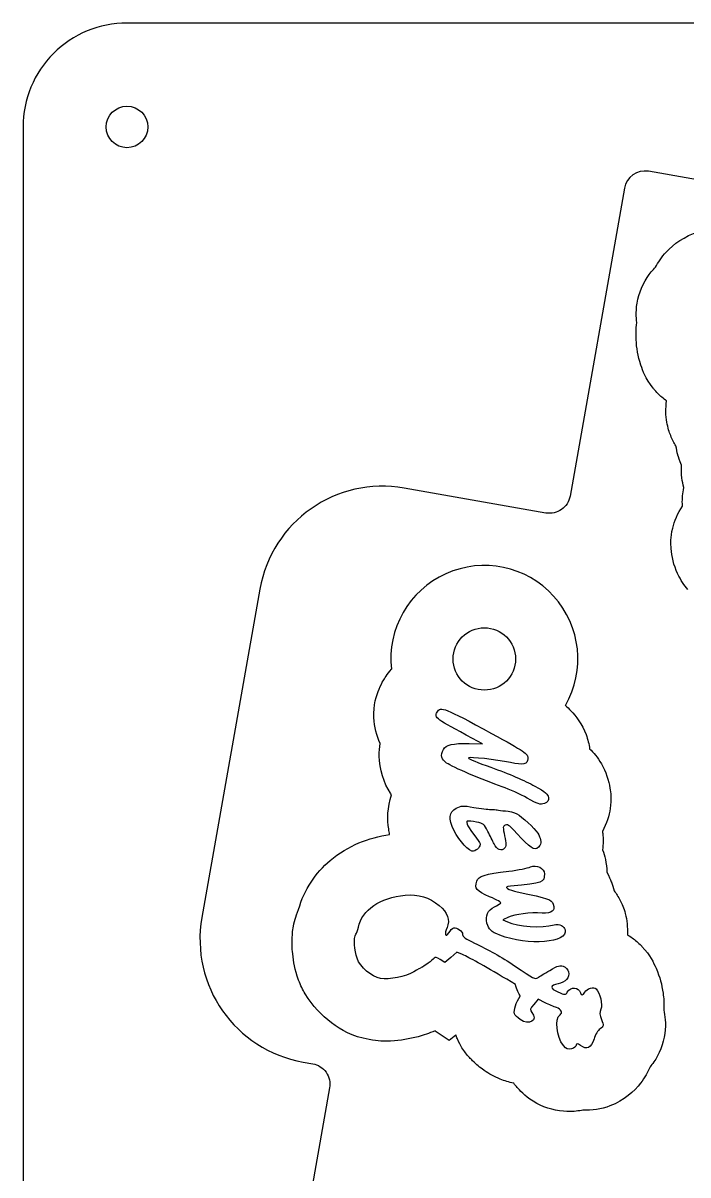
# Model space of a CAD drawing. Header units: millimetres. Extents: x -132 to -14, y 32 to 146.
# Drawn here: x -132.2 to -100.2, y 90.6 to 146 of the extents above; entities that cross this region are included whole.
import ezdxf

# ---------------------------------------------------------------- set-up
doc = ezdxf.new("R2010")
doc.units = ezdxf.units.MM
doc.layers.get('0').update_dxf_attribs({"linetype": 'CONTINUOUS'})

msp = doc.modelspace()

# ---------------------------------------------------------------- linework, layer by layer
for p, q in [((-110.116, 111.303), (-110.605, 111.561)), ((-110.763, 111.321), (-110.116, 111.303)), ((-108.875, 102.964), (-109.145, 102.831)), ((-109.145, 102.831), (-108.928, 102.736)), ((-111.94, 100.775), (-112.163, 100.922)), ((-111.647, 101.022), (-111.94, 100.775)), ((-111.363, 101.274), (-111.647, 101.022)), ((-111.08, 101.159), (-111.363, 101.274)), ((-108.535, 99.716), (-108.959, 99.97)), ((-108.308, 99.166), (-108.304, 99.173)), ((-107.443, 99.016), (-107.657, 98.76)), ((-107.114, 98.845), (-107.443, 99.016)), ((-112.407, 97.491), (-111.721, 97.039)), ((-111.721, 97.039), (-111.409, 97.302)), ((-108.595, 94.936), (-108.623, 94.973))]:
    msp.add_line(p, q)
msp.add_lwpolyline([(-132.226, 140.994), (-132.226, 36.994, 0.414214), (-127.226, 31.994), (-19.166, 31.994, 0.414214), (-14.166, 36.994), (-14.166, 120.994, 0.414214), (-39.166, 145.994), (-127.226, 145.994, 0.414214)], format="xyb", close=True)
msp.add_lwpolyline([(-45.064, 90.105), (-59.885, 92.718, -0.414214), (-60.696, 93.877), (-58.893, 104.101, 0.414213), (-59.705, 105.26), (-76.495, 108.22, -0.414214), (-77.307, 109.379), (-76.496, 113.976, 0.414213), (-77.307, 115.134), (-84.718, 116.441, -0.414214), (-85.529, 117.599), (-82.568, 134.39, 0.414213), (-83.38, 135.549), (-102.14, 138.857, 0.414213), (-103.299, 138.045), (-105.912, 123.224, -0.414214), (-107.071, 122.413), (-113.885, 123.614, 0.414213), (-120.835, 118.747), (-123.623, 102.941, 0.414213), (-118.756, 95.99), (-118.291, 95.908, -0.414214), (-117.48, 94.75), (-118.348, 89.826, 0.414214)], format="xyb")
for centre, radius in [((-127.226, 140.994), 1), ((-110.035, 115.388), 1.5)]:
    msp.add_circle(centre, radius)
for centre, radius, start, end in [((-99.551, 130.27), 3, 217.9795, 219.0546), ((-110.035, 115.388), 4.5, -29.871, 186.3283), ((-104.65, 99.513), 3, 42.9795, 44.0546)]:
    msp.add_arc(centre, radius, start, end)
for points, knots in [([(-101.8, 134.243), (-101.676, 134.469), (-101.517, 134.717), (-101.276, 134.979), (-100.942, 135.343), (-100.41, 135.748), (-99.717, 135.941), (-99.286, 136.061), (-98.817, 136.087), (-98.399, 136.03)], [-0.8733843, -0.8733843, -0.8733843, -0.8733843, -0.7029245, -0.7029245, -0.7029245, -0.4658063, -0.4658063, -0.4658063, -0.3180658, -0.3180658, -0.3180658, -0.3180658]), ([(-102.695, 131.576), (-102.728, 131.824), (-102.759, 132.203), (-102.65, 132.697), (-102.545, 133.173), (-102.273, 133.693), (-102.005, 134.017), (-101.934, 134.103), (-101.864, 134.179), (-101.8, 134.243)], [-0.6975892, -0.6975892, -0.6975892, -0.6975892, -0.505875, -0.505875, -0.505875, -0.3214384, -0.3214384, -0.3214384, -0.272526, -0.272526, -0.272526, -0.272526]), ([(-101.916, 128.424), (-102.295, 128.91), (-102.404, 129.241), (-102.502, 129.535), (-102.651, 129.982), (-102.71, 130.339), (-102.732, 130.765), (-102.744, 130.997), (-102.745, 131.243), (-102.695, 131.576)], [-1, -1, -1, -1, -0.7521394, -0.7521394, -0.7521394, -0.3760697, -0.3760697, -0.3760697, -0.170837, -0.170837, -0.170837, -0.170837]), ([(-101.268, 127.805), (-101.342, 127.857), (-101.417, 127.916), (-101.492, 127.98), (-101.624, 128.094), (-101.757, 128.227), (-101.881, 128.38)], [-0.06874544, -0.06874544, -0.06874544, -0.06874544, -0.04390707, -0.04390707, -0.04390707, 0, 0, 0, 0]), ([(-100.818, 125.643), (-100.905, 125.785), (-100.989, 125.939), (-101.071, 126.143), (-101.137, 126.306), (-101.205, 126.499), (-101.256, 126.785)], [-0.4022959, -0.4022959, -0.4022959, -0.4022959, -0.1789916, -0.1789916, -0.1789916, 0, 0, 0, 0]), ([(-100.548, 124.721), (-100.642, 124.931), (-100.691, 125.097), (-100.719, 125.195), (-100.721, 125.202), (-100.723, 125.208), (-100.724, 125.214)], [-0.1192779, -0.1192779, -0.1192779, -0.1192779, -0.0163294, -0.0163294, -0.0163294, -0.0094309, -0.0094309, -0.0094309, -0.0094309]), ([(-100.434, 123.637), (-100.475, 123.785), (-100.507, 123.941), (-100.528, 124.103), (-100.553, 124.303), (-100.56, 124.512), (-100.548, 124.721)], [-0.1322341, -0.1322341, -0.1322341, -0.1322341, -0.0782697, -0.0782697, -0.0782697, -0.0119779, -0.0119779, -0.0119779, -0.0119779]), ([(-100.506, 122.748), (-100.507, 122.782), (-100.509, 122.816), (-100.509, 122.851), (-100.516, 123.096), (-100.492, 123.364), (-100.434, 123.637)], [-0.4744848, -0.4744848, -0.4744848, -0.4744848, -0.4488084, -0.4488084, -0.4488084, -0.2656083, -0.2656083, -0.2656083, -0.2656083]), ([(-101.049, 120.703), (-101.064, 120.912), (-101.082, 121.223), (-100.975, 121.687), (-100.9, 122.008), (-100.736, 122.401), (-100.506, 122.748)], [-0.9756938, -0.9756938, -0.9756938, -0.9756938, -0.7184119, -0.7184119, -0.7184119, -0.5402506, -0.5402506, -0.5402506, -0.5402506]), ([(-100.24, 118.734), (-100.405, 118.926), (-100.588, 119.178), (-100.739, 119.497), (-100.924, 119.887), (-101.028, 120.355), (-101.049, 120.703)], [-0.4308319, -0.4308319, -0.4308319, -0.4308319, -0.2449051, -0.2449051, -0.2449051, -0.0175328, -0.0175328, -0.0175328, -0.0175328]), ([(-115.043, 111.323), (-115.213, 111.676), (-115.336, 112.128), (-115.353, 112.565), (-115.377, 113.16), (-115.223, 113.649), (-115.102, 113.935), (-115.02, 114.132), (-114.95, 114.253), (-114.904, 114.332)], [-0.2941427, -0.2941427, -0.2941427, -0.2941427, -0.2047644, -0.2047644, -0.2047644, -0.0833384, -0.0833384, -0.0833384, 0, 0, 0, 0]), ([(-106.133, 113.147), (-106.052, 113.075), (-105.964, 112.991), (-105.869, 112.893), (-105.629, 112.643), (-105.329, 112.248), (-105.141, 111.745), (-105.057, 111.519), (-104.999, 111.279), (-104.969, 111.065)], [-0.3916491, -0.3916491, -0.3916491, -0.3916491, -0.3270969, -0.3270969, -0.3270969, -0.1640265, -0.1640265, -0.1640265, -0.0905798, -0.0905798, -0.0905798, -0.0905798]), ([(-114.505, 108.855), (-114.521, 108.879), (-114.537, 108.903), (-114.553, 108.928), (-114.863, 109.406), (-115.086, 110.101), (-115.092, 110.711), (-115.094, 110.931), (-115.074, 111.139), (-115.043, 111.323)], [-0.689932, -0.689932, -0.689932, -0.689932, -0.6746704, -0.6746704, -0.6746704, -0.3797566, -0.3797566, -0.3797566, -0.2736144, -0.2736144, -0.2736144, -0.2736144]), ([(-104.969, 111.065), (-104.787, 110.888), (-104.583, 110.653), (-104.405, 110.348), (-104.187, 109.976), (-104.043, 109.519), (-103.991, 109.174)], [-0.4308319, -0.4308319, -0.4308319, -0.4308319, -0.2449051, -0.2449051, -0.2449051, -0.0175328, -0.0175328, -0.0175328, -0.0175328]), ([(-114.59, 106.945), (-114.608, 107.027), (-114.623, 107.114), (-114.637, 107.207), (-114.703, 107.646), (-114.706, 108.243), (-114.505, 108.855)], [-0.6961094, -0.6961094, -0.6961094, -0.6961094, -0.6434881, -0.6434881, -0.6434881, -0.3933967, -0.3933967, -0.3933967, -0.3933967]), ([(-103.991, 109.174), (-103.958, 108.967), (-103.913, 108.658), (-103.98, 108.187), (-104.026, 107.861), (-104.155, 107.455), (-104.354, 107.089)], [-0.9756938, -0.9756938, -0.9756938, -0.9756938, -0.7184119, -0.7184119, -0.7184119, -0.5402506, -0.5402506, -0.5402506, -0.5402506]), ([(-104.354, 107.089), (-104.35, 107.055), (-104.345, 107.022), (-104.341, 106.987), (-104.314, 106.743), (-104.314, 106.474), (-104.348, 106.197)], [-0.4744848, -0.4744848, -0.4744848, -0.4744848, -0.4488084, -0.4488084, -0.4488084, -0.2656083, -0.2656083, -0.2656083, -0.2656083]), ([(-118.97, 103.335), (-118.716, 104.275), (-118.138, 105.115), (-117.455, 105.69), (-116.584, 106.421), (-115.594, 106.786), (-114.59, 106.945)], [-0.9687544, -0.9687544, -0.9687544, -0.9687544, -0.5757114, -0.5757114, -0.5757114, -0.0750965, -0.0750965, -0.0750965, -0.0750965]), ([(-104.348, 106.197), (-104.294, 106.053), (-104.249, 105.901), (-104.214, 105.741), (-104.171, 105.544), (-104.146, 105.337), (-104.141, 105.128)], [-0.1322341, -0.1322341, -0.1322341, -0.1322341, -0.0782697, -0.0782697, -0.0782697, -0.0119779, -0.0119779, -0.0119779, -0.0119779]), ([(-104.141, 105.128), (-104.029, 104.927), (-103.965, 104.766), (-103.928, 104.67), (-103.926, 104.663), (-103.924, 104.657), (-103.921, 104.651)], [-0.1192779, -0.1192779, -0.1192779, -0.1192779, -0.0163294, -0.0163294, -0.0163294, -0.0094309, -0.0094309, -0.0094309, -0.0094309]), ([(-103.79, 104.233), (-103.691, 104.099), (-103.595, 103.952), (-103.495, 103.757), (-103.415, 103.6), (-103.33, 103.414), (-103.255, 103.133)], [-0.4022959, -0.4022959, -0.4022959, -0.4022959, -0.1789916, -0.1789916, -0.1789916, 0, 0, 0, 0]), ([(-118.969, 99.931), (-118.969, 99.931), (-118.969, 99.931), (-118.969, 99.932), (-119.163, 100.451), (-119.216, 100.815), (-119.255, 101.198), (-119.284, 101.485), (-119.297, 101.762), (-119.27, 102.115), (-119.255, 102.315), (-119.233, 102.536), (-119.141, 102.864), (-119.103, 102.997), (-119.054, 103.15), (-118.97, 103.335)], [-1.0008889, -1.0008889, -1.0008889, -1.0008889, -1, -1, -1, -0.5992621, -0.5992621, -0.5992621, -0.299631, -0.299631, -0.299631, -0.1300981, -0.1300981, -0.1300981, -0.0612457, -0.0612457, -0.0612457, -0.0612457]), ([(-103.154, 102.118), (-103.076, 102.072), (-102.996, 102.021), (-102.916, 101.963), (-102.774, 101.861), (-102.63, 101.74), (-102.494, 101.599)], [-0.06874544, -0.06874544, -0.06874544, -0.06874544, -0.04390707, -0.04390707, -0.04390707, 0, 0, 0, 0]), ([(-102.455, 101.558), (-102.035, 101.107), (-101.897, 100.787), (-101.774, 100.502), (-101.586, 100.07), (-101.496, 99.719), (-101.438, 99.297), (-101.406, 99.066), (-101.383, 98.822), (-101.404, 98.485)], [-1, -1, -1, -1, -0.7521394, -0.7521394, -0.7521394, -0.3760697, -0.3760697, -0.3760697, -0.170837, -0.170837, -0.170837, -0.170837]), ([(-115.576, 97.067), (-116.399, 97.218), (-116.923, 97.533), (-117.384, 97.876), (-117.878, 98.243), (-118.291, 98.66), (-118.655, 99.275), (-118.768, 99.468), (-118.876, 99.681), (-118.969, 99.93), (-118.969, 99.93), (-118.969, 99.93), (-118.969, 99.931)], [-0.9983616, -0.9983616, -0.9983616, -0.9983616, -0.5833467, -0.5833467, -0.5833467, -0.1387922, -0.1387922, -0.1387922, 0, 0, 0, 0.0005917, 0.0005917, 0.0005917, 0.0005917]), ([(-101.404, 98.485), (-101.349, 98.242), (-101.285, 97.867), (-101.351, 97.365), (-101.414, 96.882), (-101.64, 96.339), (-101.878, 95.994), (-101.942, 95.902), (-102.005, 95.82), (-102.063, 95.751)], [-0.6975892, -0.6975892, -0.6975892, -0.6975892, -0.505875, -0.505875, -0.505875, -0.3214384, -0.3214384, -0.3214384, -0.272526, -0.272526, -0.272526, -0.272526]), ([(-112.407, 97.491), (-112.697, 97.364), (-112.959, 97.279), (-113.222, 97.209), (-113.647, 97.096), (-114.061, 97.023), (-114.542, 97.001), (-114.835, 96.988), (-115.149, 96.987), (-115.576, 97.067)], [-0.8659449, -0.8659449, -0.8659449, -0.8659449, -0.6261222, -0.6261222, -0.6261222, -0.2381778, -0.2381778, -0.2381778, -0.0017627, -0.0017627, -0.0017627, -0.0017627]), ([(-110.047, 95.589), (-110.049, 95.59), (-110.051, 95.592), (-110.054, 95.594), (-110.247, 95.732), (-110.408, 95.862), (-110.6, 96.052), (-110.696, 96.147), (-110.799, 96.253), (-110.936, 96.432), (-111.041, 96.569), (-111.171, 96.734), (-111.331, 97.104), (-111.357, 97.163), (-111.383, 97.229), (-111.409, 97.302)], [-1.0178871, -1.0178871, -1.0178871, -1.0178871, -1, -1, -1, -0.5, -0.5, -0.5, -0.25, -0.25, -0.25, -0.0590098, -0.0590098, -0.0590098, -0.0285285, -0.0285285, -0.0285285, -0.0285285]), ([(-108.623, 94.973), (-108.851, 95.018), (-109.067, 95.083), (-109.273, 95.166), (-109.548, 95.276), (-109.805, 95.418), (-110.039, 95.583), (-110.042, 95.585), (-110.044, 95.586), (-110.046, 95.588), (-110.046, 95.588), (-110.046, 95.588), (-110.047, 95.589)], [-0.2139439, -0.2139439, -0.2139439, -0.2139439, -0.1221786, -0.1221786, -0.1221786, 0, 0, 0, 0.0049456, 0.0049456, 0.0049456, 0.0056041, 0.0056041, 0.0056041, 0.0056041]), ([(-102.063, 95.751), (-102.166, 95.515), (-102.304, 95.254), (-102.52, 94.972), (-102.822, 94.58), (-103.317, 94.13), (-103.99, 93.878), (-104.409, 93.72), (-104.874, 93.653), (-105.295, 93.674)], [-0.8733843, -0.8733843, -0.8733843, -0.8733843, -0.7029245, -0.7029245, -0.7029245, -0.4658063, -0.4658063, -0.4658063, -0.3180658, -0.3180658, -0.3180658, -0.3180658]), ([(-105.295, 93.674), (-105.479, 93.637), (-105.728, 93.597), (-106.061, 93.606), (-106.507, 93.619), (-107.09, 93.769), (-107.508, 93.997), (-108.007, 94.269), (-108.26, 94.551), (-108.412, 94.719), (-108.474, 94.789), (-108.522, 94.846), (-108.561, 94.894), (-108.572, 94.908), (-108.584, 94.922), (-108.595, 94.936)], [-0.8993072, -0.8993072, -0.8993072, -0.8993072, -0.7036976, -0.7036976, -0.7036976, -0.4418844, -0.4418844, -0.4418844, -0.1296524, -0.1296524, -0.1296524, 0, 0, 0, 0.0766002, 0.0766002, 0.0766002, 0.0766002])]:
    msp.add_open_spline(points, degree=3, knots=knots)
for points in [[(-101.256, 126.785), (-101.311, 127.095), (-101.316, 127.45), (-101.268, 127.805)], [(-100.724, 125.214), (-100.761, 125.343), (-100.793, 125.482), (-100.818, 125.643)], [(-114.904, 114.332), (-114.836, 114.449), (-114.726, 114.649), (-114.508, 114.892)], [(-110.605, 111.561), (-112.361, 112.497), (-112.457, 112.57), (-112.306, 112.832)], [(-112.306, 112.832), (-112.139, 113.122), (-111.975, 113.051), (-109.693, 111.806)], [(-109.693, 111.806), (-108.102, 110.941), (-107.924, 110.821), (-107.938, 110.588)], [(-111.848, 110.381), (-112.11, 110.562), (-112.158, 110.741), (-112.007, 111.033)], [(-112.007, 111.033), (-111.905, 111.251), (-111.538, 111.335), (-110.763, 111.321)], [(-109.172, 109.233), (-110.072, 109.542), (-111.574, 110.186), (-111.848, 110.381)], [(-110.79, 110.626), (-110.811, 110.59), (-110.346, 110.393), (-109.73, 110.176)], [(-108.782, 110.4), (-109.47, 110.544), (-110.754, 110.689), (-110.79, 110.626)], [(-107.938, 110.588), (-107.95, 110.317), (-108.158, 110.269), (-108.782, 110.4)], [(-109.73, 110.176), (-108.819, 109.855), (-108.11, 109.548), (-107.599, 109.265)], [(-107.972, 108.692), (-108.305, 108.877), (-108.842, 109.115), (-109.172, 109.233)], [(-107.599, 109.265), (-107.095, 108.98), (-106.977, 108.882), (-106.956, 108.719)], [(-107.148, 108.439), (-107.349, 108.362), (-107.45, 108.396), (-107.972, 108.692)], [(-106.956, 108.719), (-106.928, 108.559), (-106.967, 108.503), (-107.148, 108.439)], [(-111.487, 107.123), (-111.769, 107.72), (-111.745, 108.002), (-111.387, 108.204)], [(-111.387, 108.204), (-111.154, 108.335), (-111.072, 108.342), (-110.543, 108.247)], [(-110.543, 108.247), (-110.221, 108.188), (-109.85, 108.143), (-109.728, 108.145)], [(-109.728, 108.145), (-109.599, 108.149), (-109.46, 108.14), (-109.416, 108.121)], [(-109.416, 108.121), (-109.366, 108.104), (-109.192, 108.082), (-109.022, 108.074)], [(-110.854, 107.583), (-110.953, 107.557), (-110.792, 107.241), (-110.498, 106.884)], [(-110.412, 107.533), (-110.606, 107.573), (-110.804, 107.597), (-110.854, 107.583)], [(-109.022, 108.074), (-108.852, 108.066), (-108.605, 108.002), (-108.464, 107.933)], [(-108.464, 107.933), (-108.222, 107.799), (-107.624, 107.249), (-107.466, 107.001)], [(-110.557, 106.135), (-110.742, 106.085), (-111.255, 106.628), (-111.487, 107.123)], [(-109.866, 107.092), (-110.037, 107.443), (-110.068, 107.473), (-110.412, 107.533)], [(-109.566, 106.484), (-109.631, 106.612), (-109.764, 106.882), (-109.866, 107.092)], [(-109.028, 107.385), (-109.149, 107.352), (-109.146, 107.285), (-109.059, 106.872)], [(-108.248, 106.754), (-108.871, 107.427), (-108.871, 107.427), (-109.028, 107.385)], [(-107.466, 107.001), (-107.314, 106.775), (-107.282, 106.569), (-107.363, 106.418)], [(-110.241, 106.495), (-110.209, 106.373), (-110.379, 106.183), (-110.557, 106.135)], [(-110.498, 106.884), (-110.372, 106.727), (-110.256, 106.552), (-110.241, 106.495)], [(-109.059, 106.276), (-109.207, 106.115), (-109.424, 106.209), (-109.566, 106.484)], [(-109.059, 106.872), (-108.976, 106.505), (-108.975, 106.36), (-109.059, 106.276)], [(-107.363, 106.418), (-107.537, 106.127), (-107.734, 106.204), (-108.248, 106.754)], [(-108.849, 105.179), (-108.405, 105.229), (-107.941, 105.323), (-107.818, 105.379)], [(-107.818, 105.379), (-107.534, 105.516), (-107.137, 105.317), (-107.139, 105.041)], [(-110.399, 104.688), (-110.315, 104.947), (-110.039, 105.028), (-108.849, 105.179)], [(-107.139, 105.041), (-107.156, 104.617), (-107.189, 104.6), (-108.776, 104.45)], [(-109.779, 103.944), (-110.427, 104.222), (-110.516, 104.328), (-110.399, 104.688)], [(-108.776, 104.45), (-109.007, 104.426), (-109.026, 104.413), (-108.914, 104.337)], [(-108.914, 104.337), (-108.84, 104.288), (-108.638, 104.22), (-108.451, 104.178)], [(-103.921, 104.651), (-103.874, 104.527), (-103.83, 104.391), (-103.79, 104.233)], [(-116.093, 102.474), (-115.909, 103.326), (-115.068, 103.895), (-113.84, 104.017)], [(-113.84, 104.017), (-113.217, 104.085), (-112.682, 103.915), (-112.21, 103.522)], [(-109.251, 103.627), (-109.2, 103.664), (-109.401, 103.786), (-109.779, 103.944)], [(-108.451, 104.178), (-106.898, 103.853), (-106.813, 103.822), (-106.728, 103.593)], [(-112.21, 103.522), (-111.807, 103.187), (-111.677, 102.817), (-111.827, 102.464)], [(-109.907, 102.68), (-109.998, 103.022), (-109.872, 103.293), (-109.544, 103.465)], [(-109.544, 103.465), (-109.43, 103.526), (-109.304, 103.598), (-109.251, 103.627)], [(-107.255, 103.162), (-107.821, 103.193), (-108.577, 103.105), (-108.875, 102.964)], [(-106.728, 103.593), (-106.605, 103.275), (-106.78, 103.128), (-107.255, 103.162)], [(-103.255, 103.133), (-103.173, 102.829), (-103.137, 102.476), (-103.154, 102.118)], [(-109.292, 102.096), (-109.728, 102.27), (-109.819, 102.352), (-109.907, 102.68)], [(-108.928, 102.736), (-108.407, 102.501), (-107.273, 102.431), (-106.681, 102.59)], [(-106.681, 102.59), (-106.567, 102.62), (-106.404, 102.61), (-106.33, 102.561)], [(-116.159, 100.982), (-116.294, 101.343), (-116.328, 101.983), (-116.216, 102.136)], [(-116.216, 102.136), (-116.183, 102.183), (-116.125, 102.336), (-116.093, 102.474)], [(-111.827, 102.464), (-111.968, 102.135), (-111.905, 101.954), (-111.744, 102.211)], [(-111.744, 102.211), (-111.674, 102.321), (-111.572, 102.425), (-111.508, 102.442)], [(-111.508, 102.442), (-111.351, 102.484), (-111.076, 102.283), (-111.079, 102.122)], [(-111.079, 102.122), (-111.082, 102.021), (-110.923, 101.911), (-110.511, 101.716)], [(-106.153, 102.357), (-105.983, 101.722), (-107.928, 101.568), (-109.292, 102.096)], [(-106.33, 102.561), (-106.25, 102.522), (-106.17, 102.421), (-106.153, 102.357)], [(-110.511, 101.716), (-109.857, 101.41), (-109.208, 101.042), (-108.576, 100.623)], [(-115.03, 100.016), (-115.471, 100.097), (-115.998, 100.551), (-116.159, 100.982)], [(-112.454, 100.982), (-112.51, 100.905), (-112.957, 100.579), (-113.075, 100.533)], [(-112.163, 100.922), (-112.315, 101.034), (-112.403, 101.049), (-112.454, 100.982)], [(-108.959, 99.97), (-110.13, 100.664), (-110.752, 101.017), (-111.08, 101.159)], [(-113.075, 100.533), (-113.096, 100.527), (-113.247, 100.433), (-113.426, 100.332)], [(-108.576, 100.623), (-107.633, 99.982), (-107.587, 99.955), (-107.467, 100.049)], [(-107.467, 100.049), (-107.404, 100.096), (-107.147, 100.249), (-106.888, 100.395)], [(-106.888, 100.395), (-106.478, 100.635), (-106.407, 100.654), (-106.24, 100.599)], [(-106.24, 100.599), (-105.973, 100.518), (-105.889, 100.174), (-106.077, 99.963)], [(-113.426, 100.332), (-113.821, 100.096), (-114.611, 99.938), (-115.03, 100.016)], [(-106.077, 99.963), (-106.152, 99.874), (-106.333, 99.78), (-106.48, 99.756)], [(-108.304, 99.173), (-108.378, 99.242), (-108.485, 99.501), (-108.535, 99.716)], [(-106.48, 99.756), (-106.892, 99.668), (-106.895, 99.537), (-106.496, 99.362)], [(-106.496, 99.362), (-106.166, 99.213), (-106.129, 99.216), (-106.043, 99.353)], [(-106.043, 99.353), (-105.865, 99.63), (-105.493, 99.608), (-105.416, 99.322)], [(-105.416, 99.322), (-105.374, 99.166), (-105.28, 99.183), (-105.197, 99.358)], [(-105.197, 99.358), (-105.119, 99.524), (-104.755, 99.622), (-104.65, 99.513)], [(-104.65, 99.513), (-104.467, 99.317), (-104.336, 98.741), (-104.425, 98.534)], [(-108.582, 98.306), (-108.631, 98.492), (-108.516, 98.859), (-108.308, 99.166)], [(-107.657, 98.76), (-107.843, 98.542), (-107.846, 98.496), (-107.743, 98.37)], [(-106.569, 98.609), (-106.686, 98.646), (-106.93, 98.756), (-107.114, 98.845)], [(-108.31, 98.035), (-108.443, 98.13), (-108.566, 98.249), (-108.582, 98.306)], [(-107.743, 98.37), (-107.438, 98.001), (-107.887, 97.736), (-108.31, 98.035)], [(-106.392, 98.259), (-106.245, 98.367), (-106.326, 98.528), (-106.569, 98.609)], [(-106.234, 96.788), (-106.566, 97.227), (-106.661, 98.065), (-106.392, 98.259)], [(-104.425, 98.534), (-104.498, 98.377), (-104.489, 98.257), (-104.397, 98.029)], [(-104.463, 97.591), (-104.573, 97.516), (-104.7, 97.306), (-104.759, 97.1)], [(-104.397, 98.029), (-104.29, 97.745), (-104.292, 97.721), (-104.463, 97.591)], [(-104.759, 97.1), (-104.888, 96.668), (-105.112, 96.562), (-105.407, 96.781)], [(-105.84, 96.627), (-106.025, 96.577), (-106.086, 96.606), (-106.234, 96.788)], [(-105.612, 96.802), (-105.616, 96.733), (-105.711, 96.661), (-105.84, 96.627)], [(-105.407, 96.781), (-105.56, 96.893), (-105.599, 96.897), (-105.612, 96.802)]]:
    msp.add_open_spline(points, degree=3)

doc.saveas('drawing.dxf')
